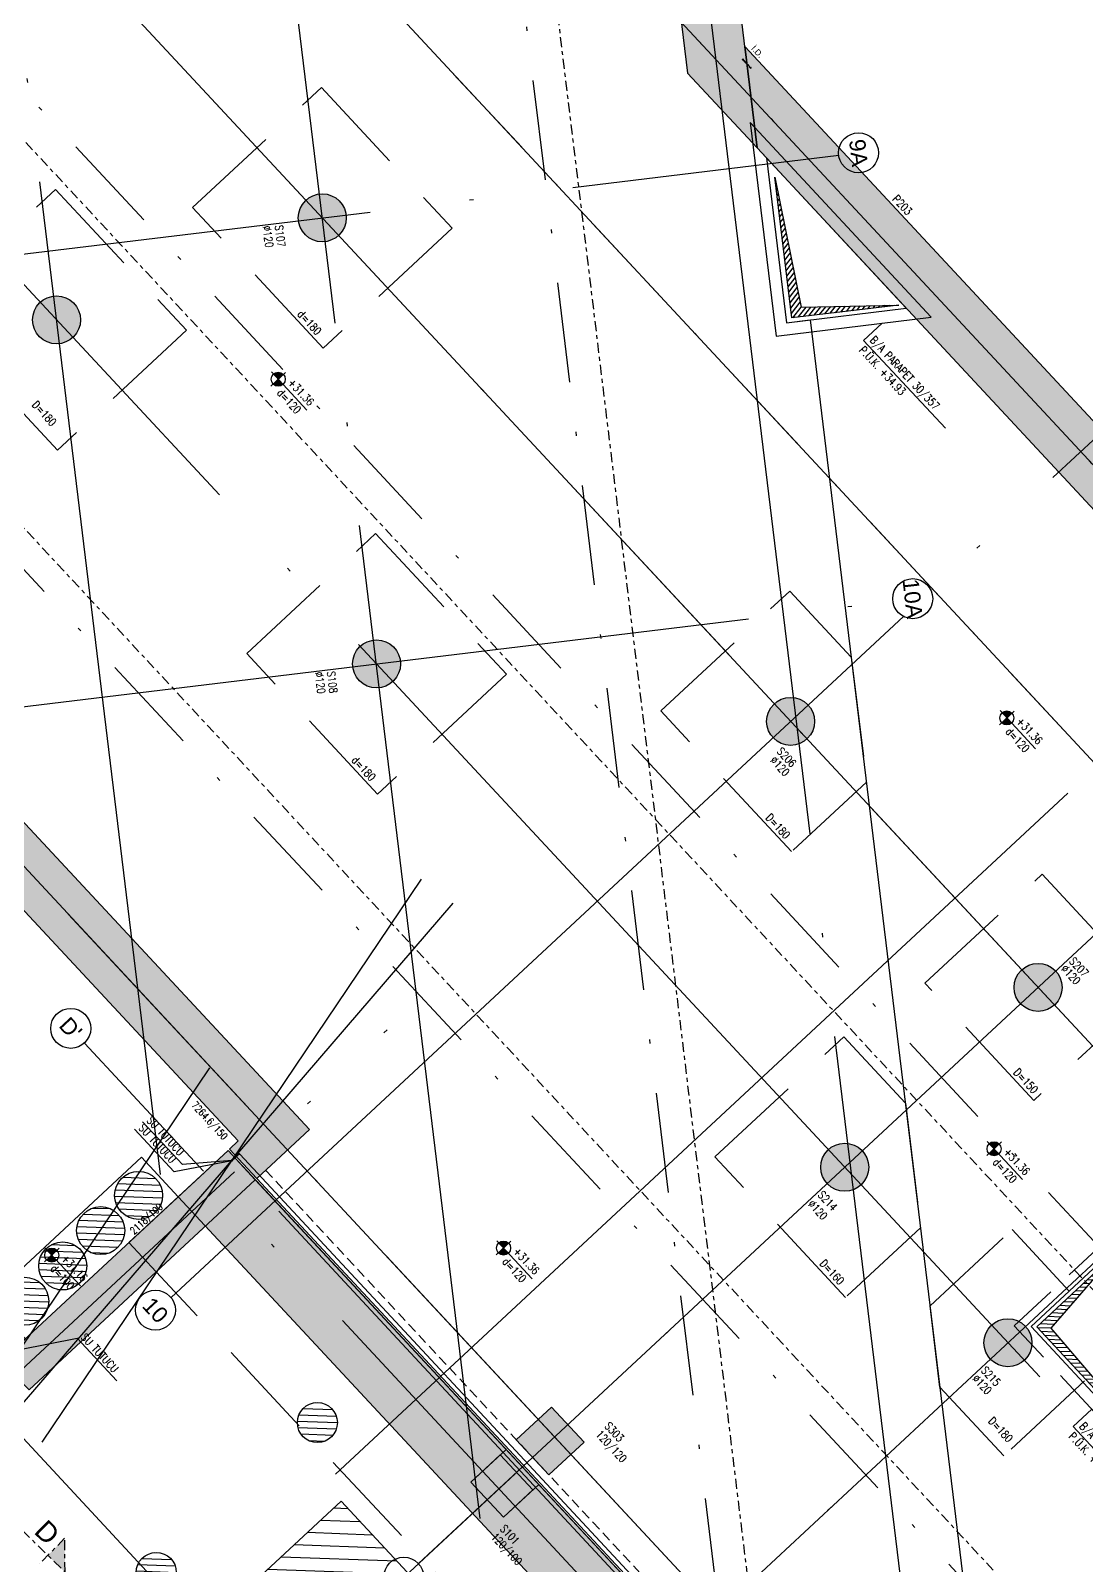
# Model space of a CAD drawing. Header units: millimetres. Extents: x 400392 to 401186, y 4543812 to 4544115.
# Drawn here: x 400466.96 to 400493.34, y 4543998.69 to 4544037.05 of the extents above; entities that cross this region are included whole.
import ezdxf
from ezdxf.enums import TextEntityAlignment as Align

# ---------------------------------------------------------------- set-up
doc = ezdxf.new("R2010")
doc.units = ezdxf.units.MM
for name, pattern in [('ACAD_ISO05W100', [33, 24, -3, 0, -3, 0, -3]), ('AKS', [3, 2.5, -0.25, 0, -0.25]), ('CENTER', [2, 1.25, -0.25, 0.25, -0.25]), ('CONTINU', [0]), ('DASHDOT2', [0.5, 0.25, -0.125, 0, -0.125]), ('HIDDEN', [0.375, 0.25, -0.125]), ('UUC-ST-KAL-I05-101-U-000$0$ACAD_ISO05W100', [33, 24, -3, 0, -3, 0, -3])]:
    doc.linetypes.add(name, pattern=pattern)
for name, color, linetype, lineweight in [('A-DETL', 90, 'Continuous', 15), ('PRT-Geo-Pile_100', 101, 'Continuous', 30), ('PRT-Geo-Pile_120', 101, 'Continuous', 30), ('PRT-Geo-Pile_No.', 151, 'Continuous', 25)]:
    doc.layers.add(name, color=color, linetype=linetype, lineweight=lineweight)
for name, color, linetype in [('aks prota', 2, 'AKS'), ('boşluk prota', 2, 'Continuous'), ('boşluk taraması prota', 252, 'Continuous'), ('caks prota', 4, 'Continuous'), ('iderzi_PROTA', 3, 'Continuous'), ('kesit tarama prota', 252, 'Continuous'), ('kiris prota', 6, 'Continuous'), ('kiriş prota', 6, 'Continuous'), ('kolon prota', 1, 'Continuous'), ('kolon tarama prota', 252, 'Continuous'), ('lkolon prota', 4, 'Continuous'), ('lperde prota', 4, 'Continuous'), ('not prota', 2, 'Continuous'), ('not yazısı prota', 6, 'Continuous'), ('not çizgisi prota', 4, 'Continuous'), ('perde prota', 1, 'Continuous'), ('PRT-AL-TUNEL_EKSENI', 14, 'DASHDOT2'), ('skesit prota', 7, 'Continuous'), ('st-s_level (kot)', 6, 'Continuous'), ('st-s_levelmark (kot işareti)', 4, 'Continuous'), ('st_s_su tutucu', 2, 'Continuous'), ('st_s_ölçü', 4, 'Continuous'), ('taks prota', 7, 'Continuous'), ('temel prota', 6, 'Continuous'), ('tkesit prota', 7, 'Continuous'), ('tkolon prota', 6, 'Continuous'), ('tnot prota', 4, 'Continuous'), ('tperde prota', 6, 'Continuous'), ('UUC-ST-KAL-I05-101-U-000$0$st_s_su tutucu', 2, 'Continuous')]:
    doc.layers.add(name, color=color, linetype=linetype)
doc.styles.add('Arial', font='Arial.ttf')
doc.styles.add('OLCU', font='romanstw.shx')
doc.styles.add('prt-kd-kot', font='Arial.ttf')
doc.styles.add('TAKS', font='Arial Unicode.ttf')
doc.styles.add('text25_PROTA', font='Arial.ttf', dxfattribs={"height": 25})
doc.styles.add('tkolon', font='romanstw.shx')
doc.styles.add('TNOT', font='romanstw.shx', dxfattribs={"width": 0.8, "height": 250})
doc.styles.add('TSIMPLEX', font='romanstw.shx')
doc.dimstyles.new('1-50', dxfattribs={"dimtxt": 10, "dimasz": 4, "dimexe": 4, "dimexo": 8, "dimgap": 4, "dimtad": 1, "dimdec": 1, "dimrnd": 0.05, "dimzin": 9, "dimdsep": 46, "dimtxsty": 'OLCU', "dimblk1": 'OBLIQUE', "dimblk2": 'OBLIQUE', "dimsah": 1, "dimcen": 2, "dimdle": 4, "dimclrd": 4, "dimclre": 4, "dimclrt": 3, "dimadec": 1, "dimazin": 0, "dimtfac": 1, "dimtdec": 1, "dimtix": 1, "dimtmove": 2, "dimatfit": 3, "dimldrblk": 'OBLIQUE', "dimfxl": 1, "dimtvp": 1, "dimtolj": 1, "dimtzin": 1, "dimarcsym": 0})
pattern_1 = [(45, (0, 0), (-11.22532015133644, 11.22532015133644), [])]

# ---------------------------------------------------------------- blocks, each defined once
blk = doc.blocks.new('PLAN_KOT')
at = {"layer": 'st-s_levelmark (kot işareti)'}
h = blk.add_hatch(color=256, dxfattribs=at)
h.paths.add_polyline_path([(0, 17.5, 0.4142135623730951), (-17.5, 0), (0, 0)])
h.paths.add_polyline_path([(17.5, 0), (0, 0), (0, -17.5, 0.4142135623730951)])
for p, q in [((105, 0), (-25, 0)), ((0, 25), (0, -25))]:
    blk.add_line(p, q, dxfattribs=at)
blk.add_circle((0, 0), 17.5, dxfattribs=at)
at = {"layer": 'st-s_level (kot)', "color": 6, "style": 'OLCU', "width": 0.8}
for tag, p in [('KOT', (22.6700442370493, 9.780006943954504)), ('DÖŞEME_KALINLIĞI', (22.6700442370493, -27.62999305603444))]:
    blk.add_attdef(tag, p, '', height=20, dxfattribs=at)
blk = doc.blocks.new('_Oblique')
at = {"layer": 'st_s_ölçü', "lineweight": -2}
blk.add_line((-0.5, -0.5), (0.5, 0.5), dxfattribs=at)
blk = doc.blocks.new('D')
at = {"layer": 'st_s_su tutucu', "linetype": 'CONTINU', "ltscale": 0.2}
for p, q in [((-39987.83090962706, 52508.18991963421), (-39992.63090966878, 52508.18991966914)), ((-39992.63090966878, 52508.18991966914), (-39992.63090980848, 52507.38991968935)), ((-39992.63090980848, 52507.38991968935), (-39990.63090962501, 52506.05655179494)), ((-39990.63090992199, 52478.65671955824), (-39991.93117670823, 52478.6567195757)), ((-39991.93117670823, 52478.6567195757), (-39991.93117659182, 52477.72311959402)), ((-39991.93117659182, 52477.72311959402), (-39990.63090987367, 52477.72311951835)), ((-39990.6309096902, 52498.50671976196), (-39991.53117650332, 52498.50671977942)), ((-39991.53117650332, 52498.50671977942), (-39991.53117639622, 52497.87311976865)), ((-39991.53117639622, 52497.87311976865), (-39990.63090970417, 52497.87311978029)), ((-39990.63090980196, 52488.50671968629), (-39991.53117661508, 52488.50671963972)), ((-39991.53117661508, 52488.50671963972), (-39991.53117662905, 52487.87311965806)), ((-39991.53117662905, 52487.87311965806), (-39990.630909937, 52487.87311964059)), ((-39990.63090962501, 52506.05655179494), (-39990.6309096902, 52498.50671976196)), ((-39990.63090970417, 52497.87311978029), (-39990.63090980196, 52488.50671968629)), ((-39990.630909937, 52487.87311964059), (-39990.63090992199, 52478.65671955824)), ((-39990.630909937, 52468.50671965136), (-39990.63090992199, 52477.72311973372)), ((-39989.83090974534, 52506.05655187643), (-39987.83090964103, 52507.38991968935)), ((-39989.83090955907, 52498.50671965136), (-39989.83090974534, 52506.05655187643)), ((-39988.9306429881, 52498.50671966883), (-39989.83090955907, 52498.50671965136)), ((-39989.83090992229, 52488.50671961062), (-39989.83090981984, 52497.87311973373)), ((-39989.83090981984, 52497.87311973373), (-39988.93064300207, 52497.87311962313)), ((-39988.93064335132, 52488.50671965136), (-39989.83090992229, 52488.50671961062)), ((-39989.83091007002, 52478.65671960481), (-39989.8309099316, 52487.87311978029)), ((-39989.8309099316, 52487.87311978029), (-39988.93064311383, 52487.87311964059)), ((-39988.53064343977, 52478.65671965137), (-39989.83091007002, 52478.65671960481)), ((-39989.83090998934, 52477.72311965805), (-39988.53064344908, 52477.72311964058)), ((-39989.83091007002, 52477.72311968715), (-39989.8309099316, 52468.50671951166)), ((-39988.93064300207, 52497.87311962313), (-39988.9306429881, 52498.50671966883)), ((-39988.93064311383, 52487.87311964059), (-39988.93064335132, 52488.50671965136)), ((-39988.53064344908, 52477.72311964058), (-39988.53064343977, 52478.65671965137)), ((-39987.83090964103, 52507.38991968935), (-39987.83090962706, 52508.18991963421)), ((-39992.63090980848, 52448.98991960261), (-39990.63090962501, 52450.32328749701)), ((-39992.63090966878, 52448.18991962282), (-39992.63090980848, 52448.98991960261)), ((-39987.83090962706, 52448.18991965774), (-39992.63090966878, 52448.18991962282)), ((-39991.53117661508, 52467.87311965223), (-39991.53117662905, 52468.5067196339)), ((-39991.53117662905, 52468.5067196339), (-39990.630909937, 52468.50671965136)), ((-39990.63090980196, 52467.87311960567), (-39991.53117661508, 52467.87311965223)), ((-39991.53117650332, 52457.87311951254), (-39991.53117639622, 52458.50671952331)), ((-39991.53117639622, 52458.50671952331), (-39990.63090970417, 52458.50671951166)), ((-39990.6309096902, 52457.87311953), (-39991.53117650332, 52457.87311951254)), ((-39990.63090970417, 52458.50671951166), (-39990.63090980196, 52467.87311960567)), ((-39990.63090962501, 52450.32328749701), (-39990.6309096902, 52457.87311953)), ((-39989.8309099316, 52468.50671951166), (-39988.93064311383, 52468.50671965136)), ((-39988.93064335132, 52467.87311964059), (-39989.83090992229, 52467.87311968134)), ((-39989.83090992229, 52467.87311968134), (-39989.83090981984, 52458.50671955823)), ((-39989.83090981984, 52458.50671955823), (-39988.93064300207, 52458.50671966883)), ((-39988.9306429881, 52457.87311962313), (-39989.83090955907, 52457.87311964059)), ((-39989.83090955907, 52457.87311964059), (-39989.83090974534, 52450.32328741552)), ((-39989.83090974534, 52450.32328741552), (-39987.83090964103, 52448.98991960261)), ((-39988.93064311383, 52468.50671965136), (-39988.93064335132, 52467.87311964059)), ((-39988.93064300207, 52458.50671966883), (-39988.9306429881, 52457.87311962313)), ((-39987.83090964103, 52448.98991960261), (-39987.83090962706, 52448.18991965774))]:
    blk.add_line(p, q, dxfattribs=at)
blk = doc.blocks.new('*U132')
at = {"layer": 'PRT-Geo-Pile_120'}
blk.add_circle((0, 0), 0.6, dxfattribs=at)
at = {"layer": 'PRT-Geo-Pile_No.', "style": 'prt-kd-kot'}
blk.add_attdef('Kazık_No:', text='', height=0.2500000000000001, rotation=90, dxfattribs=at).set_placement((-0.2191336971348793, -0.7689588211889175), align=Align.MIDDLE_LEFT)
blk = doc.blocks.new('*U136')
at = {"layer": 'PRT-Geo-Pile_100'}
blk.add_circle((0, 0), 0.5, dxfattribs=at)
at = {"layer": 'PRT-Geo-Pile_No.', "style": 'prt-kd-kot'}
blk.add_attdef('Kazık_No:', text='', height=0.2500000000000001, rotation=90, dxfattribs=at).set_placement((-0.2191336971348793, -0.7689588211889175), align=Align.MIDDLE_LEFT)
blk = doc.blocks.new('kazık')
at = {"layer": 'kolon tarama prota', "transparency": 33554687}
h = blk.add_hatch(dxfattribs=at)
h.set_pattern_fill('ANSI31', color=256, scale=5)
h.set_pattern_definition(pattern_1)
edge = h.paths.add_edge_path()
edge.add_arc((157422.6227416868, 16244.83746864141), 60.00000000000001, 0, 360)
h = blk.add_hatch(dxfattribs=at)
h.set_pattern_fill('ANSI31', color=256, scale=5)
h.set_pattern_definition([(45, (720.1005584974191, 847.0011267344817), (-11.22532015133644, 11.22532015133644), [])])
edge = h.paths.add_edge_path()
edge.add_arc((158142.7283568134, 16185.22714668592), 50, 0, 360)
h = blk.add_hatch(dxfattribs=at)
h.set_pattern_fill('ANSI31', color=256, scale=5)
h.set_pattern_definition(pattern_1)
edge = h.paths.add_edge_path()
edge.add_arc((157422.6234640435, 16115.32154741872), 60.00000000000001, 0, 360)
h = blk.add_hatch(dxfattribs=at)
h.set_pattern_fill('ANSI31', color=256, scale=5)
h.set_pattern_definition(pattern_1)
edge = h.paths.add_edge_path()
edge.add_arc((157422.6241864001, 15985.80562619602), 60.00000000000001, 0, 360)
h = blk.add_hatch(dxfattribs=at)
h.set_pattern_fill('ANSI31', color=256, scale=5)
h.set_pattern_definition(pattern_1)
edge = h.paths.add_edge_path()
edge.add_arc((157422.624908825, 15856.2897049099), 60.00000000000001, 0, 360)
h = blk.add_hatch(dxfattribs=at)
h.set_pattern_fill('ANSI31', color=256, scale=5)
h.set_pattern_definition([(45, (720.1005589399429, 297.0011267344817), (-11.22532015133644, 11.22532015133644), [])])
edge = h.paths.add_edge_path()
edge.add_arc((158142.7283572559, 15635.22714668592), 50, 0, 360)
at = {"layer": 'kolon tarama prota', "transparency": 33554687, "rotation": 270.0012000308424}
for name, p, xscale, yscale, zscale in [('*U132', (157422.6227416868, 16244.83746864141), 100, 100, 100), ('*U136', (158142.7294040379, 16185.22714669689), 100.0000000000001, 100.0000000000001, 100.0000000000001), ('*U132', (157422.6234640435, 16115.32154741872), 100, 100, 100), ('*U132', (157422.6241864001, 15985.80562619602), 100, 100, 100), ('*U132', (157422.624908825, 15856.2897049099), 100, 100, 100), ('*U136', (158142.7294044804, 15635.22714669689), 100.0000000000001, 100.0000000000001, 100.0000000000001)]:
    blk.add_blockref(name, p, dxfattribs=dict(at, xscale=xscale, yscale=yscale, zscale=zscale))

msp = doc.modelspace()

# ---------------------------------------------------------------- hatches: boundary and pattern name
at = {"layer": 'boşluk taraması prota', "ltscale": 2}
h = msp.add_hatch(dxfattribs=at)
h.set_pattern_fill('ANSI31', color=256, scale=0.02999999999980953, angle=6.923993959134185, style=0)
h.set_pattern_definition([(51.92399395913406, (399838.4647678579, 4543536.924666299), (-0.07498016670874455, 0.05874127254506552), [])])
h.paths.add_polyline_path([(400485.5585862859, 4544033.387343951), (400486.2215110031, 4544030.135723455), (400488.6557314713, 4544030.192232473), (400485.9859666196, 4544029.868020969)])
h = msp.add_hatch(dxfattribs=at)
h.set_pattern_fill('ANSI31', color=256, scale=0.02999999999980953, angle=-47.0760060408468, style=0)
h.set_pattern_definition([(357.9239939591532, (399712.7022525249, 4544238.76790594), (0.00345045155430581, 0.09518748281132441), [])])
h.paths.add_polyline_path([(400494.0982284378, 4544006.510664424), (400492.4602402723, 4544004.623878181), (400496.1219155444, 4544000.338229725), (400492.1052148975, 4544004.657086016)])
h = msp.add_hatch(dxfattribs=at)
h.set_pattern_fill('ANSI31', color=256, scale=0.09999999999999999, angle=-47.0760060544706, style=0)
h.set_pattern_definition([(357.9239939455294, (398894.3658129196, 4545102.987166674), (0.01150150525653804, 0.3172916093703611), [])])
h.paths.add_polyline_path([(400474.7181027723, 4544000.297181201), (400481.5283785583, 4543992.974603533), (400475.6703164242, 4543987.526382903), (400468.8600406372, 4543994.848960571)])
at = {"layer": 'kesit tarama prota'}
h = msp.add_hatch(color=256, dxfattribs=at)
h.dxf.hatch_style = 1
h.paths.add_polyline_path([(400467.8121254318, 4543999.370983515), (400467.822454764, 4543998.52251825), (400467.393057466, 4543998.941586216)])
at = {"layer": 'kolon tarama prota'}
h = msp.add_hatch(color=256, dxfattribs=at)
h.dxf.hatch_style = 1
h.paths.add_polyline_path([(400477.131556856, 4544099.890275298), (400459.5606490024, 4544097.756495444), (400459.5124274944, 4544098.153580275), (400458.7182619935, 4544098.057137765), (400458.7664834466, 4544097.660053389), (400453.1080525778, 4544096.972903591), (400453.0598314884, 4544097.369983062), (400452.2656660443, 4544097.273540094), (400452.3138870224, 4544096.876461536), (400434.7429687739, 4544094.742680419), (400434.9237976274, 4544093.253620003), (400475.8233252927, 4544098.220386026), (400483.3804365937, 4544035.990298834), (400485.118386575, 4544034.121611848)])
h = msp.add_hatch(color=256, dxfattribs=at)
h.dxf.hatch_style = 1
h.paths.add_polyline_path([(400473.9304739302, 4544009.588737423), (400440.7516393494, 4544045.263444385), (400439.825234273, 4544046.259538131), (400440.1322882553, 4544043.72683209), (400441.0592837697, 4544042.730103491), (400472.1510597016, 4544009.299453821), (400471.931382372, 4544009.095145548), (400472.6124099507, 4544008.362887781)])
h = msp.add_hatch(color=256, dxfattribs=at)
h.dxf.hatch_style = 1
h.paths.add_polyline_path([(400518.6553771547, 4544000.264360635), (400500.2097405056, 4544020.097567271), (400500.5026436131, 4544020.369978301), (400499.8216160336, 4544021.102236068), (400499.5287129274, 4544020.829825038), (400494.6253143596, 4544026.102080956), (400494.9182174662, 4544026.374491988), (400494.2371898876, 4544027.106749754), (400493.9442867804, 4544026.834338723), (400484.8107421543, 4544036.654952744), (400485.118386575, 4544034.121611848), (400516.7397574112, 4544000.121528586), (400498.5065390216, 4543983.163941873), (400490.4373837542, 4543991.840098018), (400489.1193197742, 4543990.614248377), (400489.8003473533, 4543989.881990612), (400490.0200246833, 4543990.086298883), (400498.2253854661, 4543981.263691185), (400500.4544513333, 4543983.336807238), (400500.7268623644, 4543983.04390413), (400501.4591201316, 4543983.724931709), (400501.1880711564, 4543984.0163703), (400505.4717790917, 4543988.000381636), (400505.7428280688, 4543987.708943045), (400506.4750858345, 4543988.389970623), (400506.2026748015, 4543988.682873731)])
h = msp.add_hatch(color=256, dxfattribs=at)
h.dxf.hatch_style = 1
edge = h.paths.add_edge_path()
edge.add_arc((400474.2512715198, 4544032.370624961), 0.599999999993845, 312.9239939591532, 672.9239939591533)
h = msp.add_hatch(color=256, dxfattribs=at)
h.dxf.hatch_style = 1
edge = h.paths.add_edge_path()
edge.add_arc((400467.6091147461, 4544029.821199054), 0.599999999993845, 312.9239939591532, 672.9239939591533)
h = msp.add_hatch(color=256, dxfattribs=at)
h.dxf.hatch_style = 1
edge = h.paths.add_edge_path()
edge.add_arc((400475.6060930463, 4544021.222649375), 0.599999999993845, 312.9239939591532, 672.9239939591533)
h = msp.add_hatch(color=256, dxfattribs=at)
h.dxf.hatch_style = 1
edge = h.paths.add_edge_path()
edge.add_arc((400485.9550585202, 4544019.786422154), 0.599999999993845, 312.9239939591532, 672.9239939591533)
h = msp.add_hatch(color=256, dxfattribs=at)
h.dxf.hatch_style = 1
edge = h.paths.add_edge_path()
edge.add_arc((400492.1387842596, 4544013.137526662), 0.599999999993845, 312.9239939591532, 672.9239939591533)
h = msp.add_hatch(color=256, dxfattribs=at)
h.dxf.hatch_style = 1
h.paths.add_polyline_path([(400472.5757964589, 4544008.328837048), (400471.8945920561, 4544009.061284942), (400466.212347934, 4544003.776356889), (400466.9288872639, 4544003.076996685)], flags=17)
at = {"layer": 'kolon tarama prota', "transparency": 33554687}
h = msp.add_hatch(dxfattribs=at)
h.set_pattern_fill('DOTS', color=2, scale=0.09999999999999999, angle=-47.0760060544706)
h.set_pattern_definition([(312.9239939455294, (398895.2107276744, 4545103.76887262), (0.1703024845397193, 0.04999016787928078), [0, -0.1587499999999998])])
h.paths.add_polyline_path([(400471.8946302538, 4544009.061263779), (400489.7640796513, 4543989.847548547), (400488.5192379481, 4543988.689827569), (400470.6497885524, 4544007.903542803)])
at = {"layer": 'kolon tarama prota'}
h = msp.add_hatch(color=256, dxfattribs=at)
h.dxf.hatch_style = 1
edge = h.paths.add_edge_path()
edge.add_arc((400487.3058830006, 4544008.642744642), 0.599999999993845, 312.9239939591532, 672.9239939591533)
h = msp.add_hatch(color=256, dxfattribs=at)
h.dxf.hatch_style = 1
edge = h.paths.add_edge_path()
edge.add_arc((400491.3852428747, 4544004.256515592), 0.599999999993845, 312.9239939591532, 672.9239939591533)
h = msp.add_hatch(color=256, dxfattribs=at)
h.dxf.hatch_style = 1
h.paths.add_polyline_path([(400479.9774305578, 4544002.646388683), (400480.7946636523, 4544001.767679362), (400479.9159543323, 4544000.950446268), (400479.0987212379, 4544001.829155588)])
h = msp.add_hatch(color=256, dxfattribs=at)
h.dxf.hatch_style = 1
h.paths.add_polyline_path([(400478.6946002091, 4544001.456073426), (400479.5118333031, 4544000.577364106), (400478.7795755365, 4543999.896336527), (400477.962342442, 4544000.775045848)])

# ---------------------------------------------------------------- linework, layer by layer
at = {"layer": 'A-DETL', "color": 1, "lineweight": 5}
msp.add_lwpolyline([(400410.4979693973, 4544108.041349595), (400518.4062713217, 4543992.015663384)], dxfattribs=at)
at = {"layer": 'aks prota', "ltscale": 10}
for p, q in [((400524.7599808755, 4543992.599262116), (400411.7644162858, 4544114.094899492)), ((400524.7599808751, 4543992.599262115), (400411.7644162858, 4544114.094899493)), ((400517.5106289848, 4543985.857089086), (400404.515064395, 4544107.352726461)), ((400517.5106289852, 4543985.857089084), (400404.515064395, 4544107.352726463)), ((400490.0741459434, 4543987.091367731), (400475.9776040851, 4544103.171308074)), ((400490.0741459425, 4543987.091367729), (400475.9776040851, 4544103.171308074)), ((400512.6777277258, 4543981.362307064), (400399.6821631356, 4544102.857944442)), ((400512.6777277258, 4543981.362307062), (400399.6821631356, 4544102.857944442)), ((400478.198152605, 4543999.860730716), (400465.8023563605, 4544101.935644057)), ((400478.1981526045, 4543999.860730715), (400465.8023563605, 4544101.935644057)), ((400478.198152605, 4543999.860730716), (400465.8023563605, 4544101.935644057)), ((400470.2035826906, 4544008.456690839), (400458.9526784425, 4544101.103831332)), ((400470.2035826901, 4544008.456690839), (400458.9526784425, 4544101.103831332)), ((400512.2140643825, 4544006.088943116), (400428.1666244431, 4544096.458837923)), ((400505.428375836, 4543974.620134032), (400392.4328112458, 4544096.115771411)), ((400505.428375836, 4543974.620134032), (400392.4328112458, 4544096.115771411)), ((400504.9647124931, 4543999.346770085), (400420.9172725524, 4544089.71666489)), ((400492.8824593434, 4543988.109815035), (400408.8350194027, 4544078.479709838)), ((400450.6304958682, 4544029.502159902), (400487.1554160365, 4544033.937681359)), ((400450.6304958677, 4544029.502159903), (400487.1554160365, 4544033.937681359)), ((400450.6304958677, 4544029.502159903), (400487.1554160365, 4544033.937681359)), ((400470.4700639369, 4544005.384827921), (400496.0025286656, 4544029.130951608)), ((400470.4700639364, 4544005.384827921), (400496.0025286656, 4544029.130951608)), ((400474.5766574261, 4544000.969320352), (400500.1091221557, 4544024.71544404)), ((400460.0838692375, 4544019.337658074), (400488.5092213843, 4544022.78958237)), ((400460.0838692375, 4544019.337658074), (400488.5092213834, 4544022.78958237)), ((400460.0838692375, 4544019.337658074), (400488.5092213843, 4544022.78958237)), ((400476.6537896758, 4543998.73593243), (400502.186254405, 4544022.482056115)), ((400476.6537896753, 4543998.735932428), (400502.186254405, 4544022.482056115)), ((400480.7228129334, 4543994.34008993), (400506.2656142795, 4544018.095827065)), ((400480.7228129325, 4543994.34008993), (400506.26561428, 4544018.095827065)), ((400453.7470770902, 4543991.500586019), (400475.8696006835, 4544012.075374516)), ((400491.7789214882, 4543986.506464638), (400468.3046522643, 4544011.746581919)), ((400460.7629851908, 4543983.956874484), (400482.8855251884, 4544004.531678239)), ((400464.8320084461, 4543979.561031984), (400486.9648850616, 4544000.145449187))]:
    msp.add_line(p, q, dxfattribs=at)
msp.add_lwpolyline([(400462.9816286373, 4544005.94332999), (400486.0306980154, 4543981.160398141)], dxfattribs=at)
at = {"layer": 'boşluk prota', "ltscale": 0.05}
for points in [[(400485.5585862859, 4544033.387343951), (400486.2215110031, 4544030.135723455), (400488.6557314713, 4544030.192232473), (400485.9859666196, 4544029.868020969)], [(400494.0982284378, 4544006.510664424), (400492.4602402723, 4544004.623878181), (400496.1219155444, 4544000.338229725), (400492.1052148975, 4544004.657086016)]]:
    msp.add_lwpolyline(points, close=True, dxfattribs=at)
at = {"layer": 'caks prota', "ltscale": 0.05}
for centre, radius in [((400487.6519212015, 4544033.996708499), 0.4999999999968255), ((400487.6519212015, 4544033.996708499), 0.5), ((400487.6519212024, 4544033.996708499), 0.5), ((400489.0052299546, 4544022.852698796), 0.4999999999968255), ((400489.0052299546, 4544022.852698796), 0.5), ((400489.0052299546, 4544022.852698796), 0.5), ((400467.9641384752, 4544012.112710802), 0.4999999999999999), ((400470.0809270972, 4544005.070365921), 0.4999999999968255), ((400470.0809270963, 4544005.070365921), 0.5), ((400476.287660792, 4543998.395418639), 0.4999999999968255), ((400476.287660792, 4543998.395418638), 0.5)]:
    msp.add_circle(centre, radius, dxfattribs=at)
at = {"layer": 'iderzi_PROTA', "linetype": 'ACAD_ISO05W100', "lineweight": 30, "ltscale": 2}
msp.add_lwpolyline([(400484.8107421543, 4544036.654952744), (400485.118386575, 4544034.121611848), (400485.3501132391, 4544033.872453585), (400485.8506332585, 4544029.750851663), (400486.4462749641, 4544029.823185334), (400490.9959546006, 4543992.35821371), (400489.1189792603, 4543990.614614507)], dxfattribs=at)
at = {"layer": 'iderzi_PROTA', "linetype": 'ACAD_ISO05W100', "ltscale": 2}
msp.add_lwpolyline([(400486.4462749641, 4544029.823185334), (400490.9959546006, 4543992.35821371), (400489.3386565908, 4543990.81892278)], dxfattribs=at)
at = {"layer": 'kiris prota', "linetype": 'HIDDEN', "ltscale": 5}
msp.add_lwpolyline([(400494.2492544954, 4544007.197380131), (400498.810777205, 4544002.292717628), (400496.1014234684, 4543999.772915585), (400491.5399007588, 4544004.67757809)], close=True, dxfattribs=at)
at = {"layer": 'kiris prota'}
msp.add_lwpolyline([(400494.2338854405, 4544006.773394529), (400498.3867916008, 4544002.308086683), (400496.1167925252, 4544000.196901189), (400491.963886363, 4544004.662209035)], close=True, dxfattribs=at)
at = {"layer": 'kiriş prota'}
for points in [[(400484.9409943591, 4544034.75285916), (400485.5889869453, 4544029.416873809), (400489.4658072325, 4544029.887667982)], [(400471.8946302538, 4544009.061263779), (400489.7640796513, 4543989.847548547), (400488.5192379481, 4543988.689827569), (400470.6497885524, 4544007.903542803)], [(400474.7181027723, 4544000.297181201), (400481.5283785583, 4543992.974603533), (400475.6703164242, 4543987.526382903), (400468.8600406372, 4543994.848960571)]]:
    msp.add_lwpolyline(points, close=True, dxfattribs=at)
for points in [[(400485.3501132391, 4544033.872453585), (400485.8506332585, 4544029.750851663), (400488.845152338, 4544030.114500742), (400485.3501132391, 4544033.872453585)], [(400470.6499508987, 4544007.903366739), (400469.7305636671, 4544008.891914723), (400465.8683275688, 4544005.299888231), (400466.8354791156, 4544004.355924271), (400461.5570874675, 4543999.446947318), (400460.5900031128, 4544000.390845696), (400455.4203720442, 4543995.582892145), (400456.3876315332, 4543994.63890049)]]:
    msp.add_lwpolyline(points, dxfattribs=at)
at = {"layer": 'kolon prota', "color": 1}
for points in [[(400479.9774305578, 4544002.646388683), (400480.7946636523, 4544001.767679362), (400479.9159543323, 4544000.950446268), (400479.0987212379, 4544001.829155588)], [(400478.6946002091, 4544001.456073426), (400479.5118333031, 4544000.577364106), (400478.7795755365, 4543999.896336527), (400477.962342442, 4544000.775045848)]]:
    msp.add_lwpolyline(points, close=True, dxfattribs=at)
for centre in [(400474.2512715198, 4544032.370624961), (400467.6091147461, 4544029.821199054), (400475.6060930463, 4544021.222649375), (400485.9550585202, 4544019.786422154), (400492.1387842596, 4544013.137526662), (400487.3058830006, 4544008.642744642), (400491.3852428747, 4544004.256515592)]:
    msp.add_circle(centre, 0.599999999993845, dxfattribs=at)
at = {"layer": 'kolon tarama prota'}
for points in [[(400470.0983992573, 4544006.024762202), (400472.5757970624, 4544008.328836402), (400471.8947694832, 4544009.061094169), (400469.4173716782, 4544006.757019967)], [(400472.5757970624, 4544008.328836402), (400489.0830473993, 4543990.579830869)]]:
    msp.add_lwpolyline(points, dxfattribs=at)
at = {"layer": 'kolon tarama prota', "linetype": 'HIDDEN', "ltscale": 10}
msp.add_lwpolyline([(400469.4173716954, 4544006.757019948), (400487.2867071675, 4543987.543466652)], dxfattribs=at)
at = {"layer": 'kolon tarama prota'}
msp.add_lwpolyline([(400478.8424310191, 4544001.590795935), (400479.659664114, 4544000.712086614), (400478.7809547936, 4543999.894853519), (400477.9637217, 4544000.77356284)], close=True, dxfattribs=at)
at = {"layer": 'not prota', "ltscale": 0.1}
for points in [[(400488.2432722333, 4544029.739205502), (400487.7794928323, 4544029.307873016), (400489.8225755692, 4544027.111099716)], [(400493.4798907321, 4544002.591652691), (400493.0161113306, 4544002.160320205), (400495.0591940684, 4543999.963546906)]]:
    msp.add_lwpolyline(points, dxfattribs=at)
at = {"layer": 'perde prota'}
msp.add_lwpolyline([(400452.3138870224, 4544096.876461536), (400434.7429687739, 4544094.742680419), (400434.9237976274, 4544093.253620003), (400475.8233252927, 4544098.220386026), (400483.3804365937, 4544035.990298834), (400485.118386575, 4544034.121611848), (400477.131556856, 4544099.890275298), (400459.5606490024, 4544097.756495444), (400459.5124274944, 4544098.153580275), (400458.7182619935, 4544098.057137765), (400458.7664834466, 4544097.660053389), (400453.1080525778, 4544096.972903591), (400453.0598314884, 4544097.369983062), (400452.2656660443, 4544097.273540094)], close=True, dxfattribs=at)
for points in [[(400441.0592837697, 4544042.730103491), (400472.1510597016, 4544009.299453821), (400471.931382372, 4544009.095145548), (400472.6124099507, 4544008.362887781), (400473.9304739302, 4544009.588737423), (400440.7516393494, 4544045.263444385)], [(400489.1193197742, 4543990.614248377), (400490.4373837542, 4543991.840098018), (400498.5065390216, 4543983.163941873), (400516.7397574112, 4544000.121528586), (400485.118386575, 4544034.121611848), (400484.8107421543, 4544036.654952744), (400493.9442867804, 4544026.834338723)], [(400472.5757964589, 4544008.328837048), (400466.9288872639, 4544003.076996685), (400466.212347934, 4544003.776356889), (400471.8945920561, 4544009.061284942), (400472.7118671052, 4544008.18253051)], [(400472.6124099507, 4544008.362887781), (400489.1193197742, 4543990.614248377)], [(400472.7118671052, 4544008.18253051), (400488.9468427994, 4543990.726281816)]]:
    msp.add_lwpolyline(points, dxfattribs=at)
at = {"layer": 'perde prota', "linetype": 'HIDDEN'}
msp.add_lwpolyline([(400472.8320872802, 4544008.567196054), (400489.3389971047, 4543990.818556651)], dxfattribs=at)
at = {"layer": 'PRT-AL-TUNEL_EKSENI', "ltscale": 10}
for p, q in [((400408.0665145637, 4544110.65571022), (400521.062079154, 4543989.160072843)), ((400402.0986137656, 4544105.105335452), (400515.0941783553, 4543983.609698074)), ((400484.7444308684, 4543992.822009745), (400471.411150598, 4544102.616766071)), ((400396.1307129669, 4544099.554960684), (400509.1262775576, 4543978.059323307))]:
    msp.add_line(p, q, dxfattribs=at)
at = {"layer": 'skesit prota', "linetype": 'CENTER', "ltscale": 0.2}
for p, q in [((400467.8121254318, 4543999.370983515), (400467.1835234826, 4543998.726887566)), ((400467.822454764, 4543998.52251825), (400467.8121254318, 4543999.370983515))]:
    msp.add_line(p, q, dxfattribs=at)
for points in [[(400398.2935804622, 4544107.958547), (400511.8758603875, 4543985.832058722)], [(400471.9769275384, 4544104.59035985), (400486.2862764131, 4543986.758030448)], [(400438.4103048737, 4544055.136431523), (400492.1879414553, 4543997.313381065)], [(400465.968502094, 4544000.331873308), (400467.822454764, 4543998.52251825)]]:
    msp.add_lwpolyline(points, dxfattribs=at)
at = {"layer": 'temel prota', "linetype": 'HIDDEN', "ltscale": 10}
for points in [[(400474.227772424, 4544035.626304269), (400477.4967048038, 4544032.111466989), (400474.2747706301, 4544029.114945643), (400471.0058382517, 4544032.629782923)], [(400467.5856156498, 4544033.076878361), (400470.8545480287, 4544029.562041081), (400467.6326138545, 4544026.565519735), (400464.3636814761, 4544030.080357015)], [(400475.5825939514, 4544024.478328682), (400478.8515263298, 4544020.963491403), (400475.6295921565, 4544017.966970054), (400472.3606597781, 4544021.481807334)], [(400487.8492100416, 4544018.270520739), (400485.9785576314, 4544016.530742837), (400482.7096252525, 4544020.045580117), (400485.9315594253, 4544023.042101463), (400487.4707328486, 4544021.387143971)], [(400492.2412446355, 4544015.964097353), (400494.9653549511, 4544013.035066286), (400492.0363238845, 4544010.310955971), (400489.3122135689, 4544013.239987038)], [(400489.2000345201, 4544007.126843227), (400487.3293821099, 4544005.387065325), (400484.0604497315, 4544008.901902603), (400487.2823839057, 4544011.898423951), (400488.8215573295, 4544010.243466459)]]:
    msp.add_lwpolyline(points, close=True, dxfattribs=at)
msp.add_lwpolyline([(400493.2955739233, 4544003.301917492), (400491.2827825001, 4544001.429944901), (400489.6857726765, 4544003.147089524), (400489.4391592233, 4544005.17786241), (400491.4877032498, 4544007.083086282), (400492.915733302, 4544005.547632906)], dxfattribs=at)
at = {"layer": 'UUC-ST-KAL-I05-101-U-000$0$st_s_su tutucu', "linetype": 'UUC-ST-KAL-I05-101-U-000$0$ACAD_ISO05W100', "ltscale": 0.05}
for points in [[(400472.0545916888, 4544008.896368406, -0.5773502691895264), (400472.0539202183, 4544008.899294574), (400472.0795576065, 4544008.92313832, -0.5773502691896774), (400472.0824274793, 4544008.922256747), (400472.0877242745, 4544008.899174148, 0.5773502691898074), (400472.090594145, 4544008.898292576), (400472.1241577314, 4544008.929507987), (400472.1281429231, 4544008.925223009), (400472.1311586522, 4544008.928027754), (400472.127173461, 4544008.932312731), (400472.1511261654, 4544008.954589656), (400472.1551113571, 4544008.950304677), (400472.1581270881, 4544008.953109421), (400472.1541418969, 4544008.957394398), (400472.1692872834, 4544008.971480186), (400472.1844870406, 4544008.967863225), (400472.1882947814, 4544008.971404569), (400472.1670467206, 4544008.994251012), (400472.1632389799, 4544008.990709669), (400472.1657459405, 4544008.975287925), (400472.1506005535, 4544008.961202139), (400472.1466153609, 4544008.965487117), (400472.1435996313, 4544008.962682373), (400472.147584823, 4544008.958397396), (400472.123632119, 4544008.93612047), (400472.1196469259, 4544008.940405448), (400472.1166311954, 4544008.937600704), (400472.1206163871, 4544008.933315726), (400472.0929152016, 4544008.90755257, -0.5773502691899163), (400472.0900453306, 4544008.908434142), (400472.0849723583, 4544008.930541353, 0.5773502691894145), (400472.0821024883, 4544008.931422926), (400472.0454730983, 4544008.897356202, 0.5773502691898413), (400472.0461445702, 4544008.894430034), (400472.0678264624, 4544008.887769752, -0.5773502691890604), (400472.0684979348, 4544008.884843583), (400472.0407967465, 4544008.859080426), (400472.0368115562, 4544008.863365404), (400472.0337958257, 4544008.860560659), (400472.0377810164, 4544008.856275682), (400472.0138283139, 4544008.833998756), (400472.0098431213, 4544008.838283734), (400472.0068273917, 4544008.835478991), (400472.010812582, 4544008.831194015), (400471.9956671949, 4544008.817108227), (400471.9804674382, 4544008.820725188), (400471.9766596979, 4544008.817183844), (400471.9979077582, 4544008.794337402), (400472.0017154994, 4544008.797878745), (400471.9992085388, 4544008.813300487), (400472.0143539258, 4544008.827386275), (400472.0183391189, 4544008.823101296), (400472.0213548481, 4544008.82590604), (400472.0173696573, 4544008.830191017), (400472.0413223612, 4544008.852467943), (400472.0453075524, 4544008.848182966), (400472.048323283, 4544008.850987709), (400472.0443380913, 4544008.855272686), (400472.0779016772, 4544008.886488097, 0.5773502691892096), (400472.0772302053, 4544008.889414266)], [(400472.0555159771, 4544008.89719351, -0.5773502691895264), (400472.0548445042, 4544008.900119678), (400472.0804818934, 4544008.923963426, -0.5773502691896774), (400472.0833517676, 4544008.923081851), (400472.0886485609, 4544008.899999252, 0.5773502691898074), (400472.0915184319, 4544008.89911768), (400472.1250820188, 4544008.930333091), (400472.1290672105, 4544008.926048113), (400472.1320829396, 4544008.928852858), (400472.1280977484, 4544008.933137834), (400472.1520504532, 4544008.95541476), (400472.1560356449, 4544008.951129781), (400472.1590513755, 4544008.953934524), (400472.1550661838, 4544008.958219502), (400472.1702115713, 4544008.972305289), (400472.185411328, 4544008.96868833), (400472.1892190687, 4544008.972229673), (400472.1679710071, 4544008.995076114), (400472.1641632668, 4544008.991534773), (400472.1666702274, 4544008.976113029), (400472.1515248404, 4544008.962027243), (400472.1475396478, 4544008.966312222), (400472.1445239182, 4544008.963507477), (400472.1485091108, 4544008.959222499), (400472.1245564055, 4544008.936945574), (400472.1205712133, 4544008.941230552), (400472.1175554832, 4544008.938425807), (400472.121540674, 4544008.934140829), (400472.0938394885, 4544008.908377673, -0.5773502691899163), (400472.0909696179, 4544008.909259247), (400472.0858966461, 4544008.931366459, 0.5773502691894145), (400472.0830267761, 4544008.93224803), (400472.0463973857, 4544008.898181306, 0.5773502691898413), (400472.0470688576, 4544008.895255137), (400472.0687507484, 4544008.888594855, -0.5773502691890604), (400472.0694222222, 4544008.885668688), (400472.0417210353, 4544008.859905531), (400472.0377358431, 4544008.864190508), (400472.034720114, 4544008.861385763), (400472.0387053038, 4544008.857100787), (400472.0147526017, 4544008.834823861), (400472.0107674082, 4544008.839108839), (400472.007751679, 4544008.836304095), (400472.0117368689, 4544008.832019119), (400471.9965914837, 4544008.817933332), (400471.9813917261, 4544008.821550293), (400471.9775839848, 4544008.818008948), (400471.9988320451, 4544008.795162506), (400472.0026397863, 4544008.798703849), (400472.0001328262, 4544008.81412559), (400472.0152782132, 4544008.828211378), (400472.0192634058, 4544008.8239264), (400472.0222791354, 4544008.826731144), (400472.0182939447, 4544008.831016121), (400472.042246649, 4544008.853293046), (400472.0462318398, 4544008.849008069), (400472.0492475703, 4544008.851812812), (400472.0452623777, 4544008.856097789), (400472.0788259641, 4544008.887313201, 0.5773502691892096), (400472.0781544927, 4544008.890239369)]]:
    msp.add_lwpolyline(points, format="xyb", close=True, dxfattribs=at)
at = {"layer": 'UUC-ST-KAL-I05-101-U-000$0$st_s_su tutucu', "linetype": 'UUC-ST-KAL-I05-101-U-000$0$ACAD_ISO05W100'}
for points in [[(400489.5059127845, 4543989.970203968), (400471.9979077582, 4544008.794337402)], [(400489.5068370756, 4543989.971029077), (400471.9988320451, 4544008.795162506)], [(400472.1882947814, 4544008.971404569), (400489.6962998062, 4543990.147271135)], [(400472.1892190687, 4544008.972229673), (400489.6972240983, 4543990.148096245)]]:
    msp.add_lwpolyline(points, dxfattribs=at)

# ---------------------------------------------------------------- block references
at = {"layer": 'PRT-Geo-Pile_100', "xscale": 0.01, "yscale": 0.01, "zscale": 0.01, "rotation": 312.9239939455294}
msp.add_blockref('kazık', (399278.6149929189, 4545050.047022335), dxfattribs=at)
at = {"layer": 'st-s_level (kot)', "linetype": 'CONTINU', "ltscale": 0.1}
for p, xscale, yscale, zscale, rotation, values in [((400473.1503266431, 4544028.336937742), 0.009999999999936504, 0.009999999999936504, 0.009999999999936504, 312.9239939591532, {'KOT': '+31.36', 'DÖŞEME_KALINLIĞI': 'd=120'}), ((400491.3573347661, 4544019.870581131), 0.009999999999936504, 0.009999999999936504, 0.009999999999936504, 312.9239939591532, {'KOT': '+31.36', 'DÖŞEME_KALINLIĞI': 'd=120'}), ((400491.0371145103, 4544009.104619196), 0.009999999999936504, 0.009999999999936504, 0.009999999999936504, 312.9239939591532, {'KOT': '+31.36', 'DÖŞEME_KALINLIĞI': 'd=120'}), ((400467.4894359992, 4544006.4463608), 0.01, 0.01, 0.01, 312.9239939455294, {'KOT': '+31.16', 'DÖŞEME_KALINLIĞI': 'd=100'}), ((400478.781518755, 4544006.622346701), 0.009999999999936504, 0.009999999999936504, 0.009999999999936504, 312.9239939591532, {'KOT': '+31.36', 'DÖŞEME_KALINLIĞI': 'd=120'})]:
    msp.add_blockref('PLAN_KOT', p, dxfattribs=dict(at, xscale=xscale, yscale=yscale, zscale=zscale, rotation=rotation)).add_auto_attribs(values)
at = {"layer": 'st_s_ölçü', "xscale": 0.004999999999968252, "yscale": 0.004999999999968252, "zscale": 0.004999999999968252, "rotation": 222.9239939591532}
msp.add_blockref('D', (400159.7465736312, 4544092.189965259), dxfattribs=at)

# ---------------------------------------------------------------- texts
at = {"layer": 'iderzi_PROTA', "linetype": 'ACAD_ISO05W100', "style": 'text25_PROTA'}
msp.add_text('İ.D.', height=0.1499999999990476, rotation=312.9239939495117, dxfattribs=at).set_placement((400484.955203006, 4544036.591296434))
at = {"layer": 'lkolon prota', "style": 'tkolon', "width": 0.8}
for s, height, rotation, p in [('%%C120', 0.1999999999987301, 276.9239939230836, (400472.7632445954, 4544032.163897702)), ('%%C120', 0.1999999999987301, 276.9239939230836, (400474.0670732525, 4544021.011744251)), ('%%C120', 0.1999999999987301, 312.9239939495117, (400485.4280284801, 4544018.797409)), ('%%C120', 0.1999999999987301, 312.9239939495117, (400492.6970625916, 4544013.587873457)), ('%%C120', 0.1999999999987301, 312.9239939495117, (400486.3739065994, 4544007.707097843)), ('%%C120', 0.1999999999987301, 312.9239939495117, (400490.4791685916, 4544003.344958749)), ('120/120', 0.1999999999987301, 312.9239939495117, (400481.0698165824, 4544001.954708762)), ('120/100', 0.1999999999999999, 312.9239939404266, (400478.4556435691, 4543999.386899))]:
    msp.add_text(s, height=height, rotation=rotation, dxfattribs=at).set_placement(p)
at = {"layer": 'lperde prota', "style": 'tkolon', "width": 0.8}
for s, height, rotation, p in [('7264.6/150', 0.1799999999988571, 312.5635092588148, (400471.036159954, 4544010.242186584)), ('2118/100', 0.1799999999999999, 42.5635089941288, (400469.4853462586, 4544007.015801525))]:
    msp.add_text(s, height=height, rotation=rotation, dxfattribs=at).set_placement(p, align=Align.MIDDLE_LEFT)
at = {"layer": 'not yazısı prota', "ltscale": 0.05, "style": 'TSIMPLEX', "width": 0.8}
for height, rotation, p in [(0.1999999999987302, 312.9239939495117, (400469.8466243763, 4544009.798109642)), (0.2, 312.9239939404266, (400469.6442442085, 4544009.609922906)), (0.2, 312.9239939404266, (400468.2014558413, 4544004.377889566))]:
    msp.add_text('SU TUTUCU', height=height, rotation=rotation, dxfattribs=at).set_placement(p)
at = {"layer": 'st-s_level (kot)', "color": 6, "style": 'OLCU', "width": 0.8}
for tag, p in [('d=180', (400473.6113258018, 4544029.949820504)), ('D=180', (400466.9794153571, 4544027.683051702)), ('d=180', (400474.9661476202, 4544018.801844953)), ('D=180', (400485.3151130956, 4544017.365617734)), ('D=150', (400491.509084872, 4544010.999379311)), ('D=160', (400486.6659375746, 4544006.221940222)), ('D=180', (400490.8799373838, 4544002.284466013))]:
    msp.add_attdef(tag, p, '', height=0.1999999999987302, rotation=312.9239939495117, dxfattribs=at)
at = {"layer": 'taks prota', "style": 'TAKS'}
for s, height, rotation, p in [('9A', 0.3999999999974604, 276.4291614254332, (400487.6519212015, 4544033.996708499)), ('9A', 0.4, 276.4291614519458, (400487.6519212015, 4544033.996708499)), ('9A', 0.4, 276.4291614519458, (400487.6519212024, 4544033.996708499)), ('10A', 0.3999999999974604, 276.4291614254332, (400489.0052299546, 4544022.852698796)), ('10A', 0.4, 276.4291614519458, (400489.0052299546, 4544022.852698796)), ("D'", 0.4, 312.9239939404266, (400467.9641384752, 4544012.112710802)), ('10', 0.3999999999974604, 312.9239939495117, (400470.0809270972, 4544005.070365921)), ('10', 0.4, 312.9239939495117, (400470.0809270963, 4544005.070365921))]:
    msp.add_text(s, height=height, rotation=rotation, dxfattribs=at).set_placement(p, align=Align.MIDDLE_CENTER)
at = {"layer": 'tkesit prota', "style": 'Arial'}
msp.add_text('D', height=0.4999999999999999, rotation=315.6974920785433, dxfattribs=at).set_placement((400467.0212696106, 4543999.514026659))
at = {"layer": 'tkolon prota', "style": 'tkolon', "width": 0.8}
for s, height, rotation, p in [('S107', 0.1999999999987301, 276.9239939230836, (400473.0639015911, 4544032.176636635)), ('S108', 0.1999999999987301, 276.9239939230836, (400474.3677302422, 4544021.024483245)), ('S206', 0.1999999999987301, 312.9239939495117, (400485.5941781285, 4544019.022713568)), ('S207', 0.1999999999987301, 312.9239939495117, (400492.8998818886, 4544013.776997112)), ('S214', 0.1999999999987301, 312.9239939495117, (400486.6197319501, 4544007.936218765)), ('S215', 0.1999999999987301, 312.9239939495117, (400490.6990918242, 4544003.549989715)), ('S303', 0.1999999999987301, 312.9239939495117, (400481.2894939124, 4544002.159017035)), ('S101', 0.1999999999999999, 312.9239939404266, (400478.6753208996, 4543999.591207273))]:
    msp.add_text(s, height=height, rotation=rotation, dxfattribs=at).set_placement(p)
at = {"layer": 'tnot prota', "style": 'TNOT', "width": 0.8}
for s, p in [('B/A PARAPET 30/357', (400487.994047143, 4544029.370852755)), ('P.Ü.K. +34.93', (400487.7220656876, 4544029.117899654)), ('B/A PARAPET 30/353', (400493.2306656432, 4544002.223299945)), ('P.Ü.K. +34.89', (400492.9586841865, 4544001.970346844))]:
    msp.add_text(s, height=0.1999999999987302, rotation=312.9239939495117, dxfattribs=at).set_placement(p, align=Align.MIDDLE_LEFT)
at = {"layer": 'tperde prota', "style": 'tkolon', "width": 0.8}
msp.add_text('P203', height=0.1999999999987302, rotation=313.3932852246724, dxfattribs=at).set_placement((400488.5580604267, 4544032.893022457), align=Align.MIDDLE_LEFT)

# ---------------------------------------------------------------- leaders
at = {"layer": 'not çizgisi prota'}
for points in [[(400471.9882080154, 4544008.806585727), (400470.7533244453, 4544008.713827657), (400469.7615992208, 4544009.780155248)], [(400471.9872837281, 4544008.805760623), (400470.5509442762, 4544008.525640921), (400469.5592190525, 4544009.591968512)], [(400466.6898669605, 4544004.08876761), (400468.1262064124, 4544004.368887313), (400469.1179316365, 4544003.30255972)], [(400461.8555674292, 4543999.572643858), (400463.2919068807, 4543999.852763561), (400464.2836321048, 4543998.786435969)]]:
    msp.add_leader(points, dimstyle='1-50', override={"dimasz": 12, "dimgap": 4, "dimtad": 0}, dxfattribs=at)

doc.saveas('drawing.dxf')
